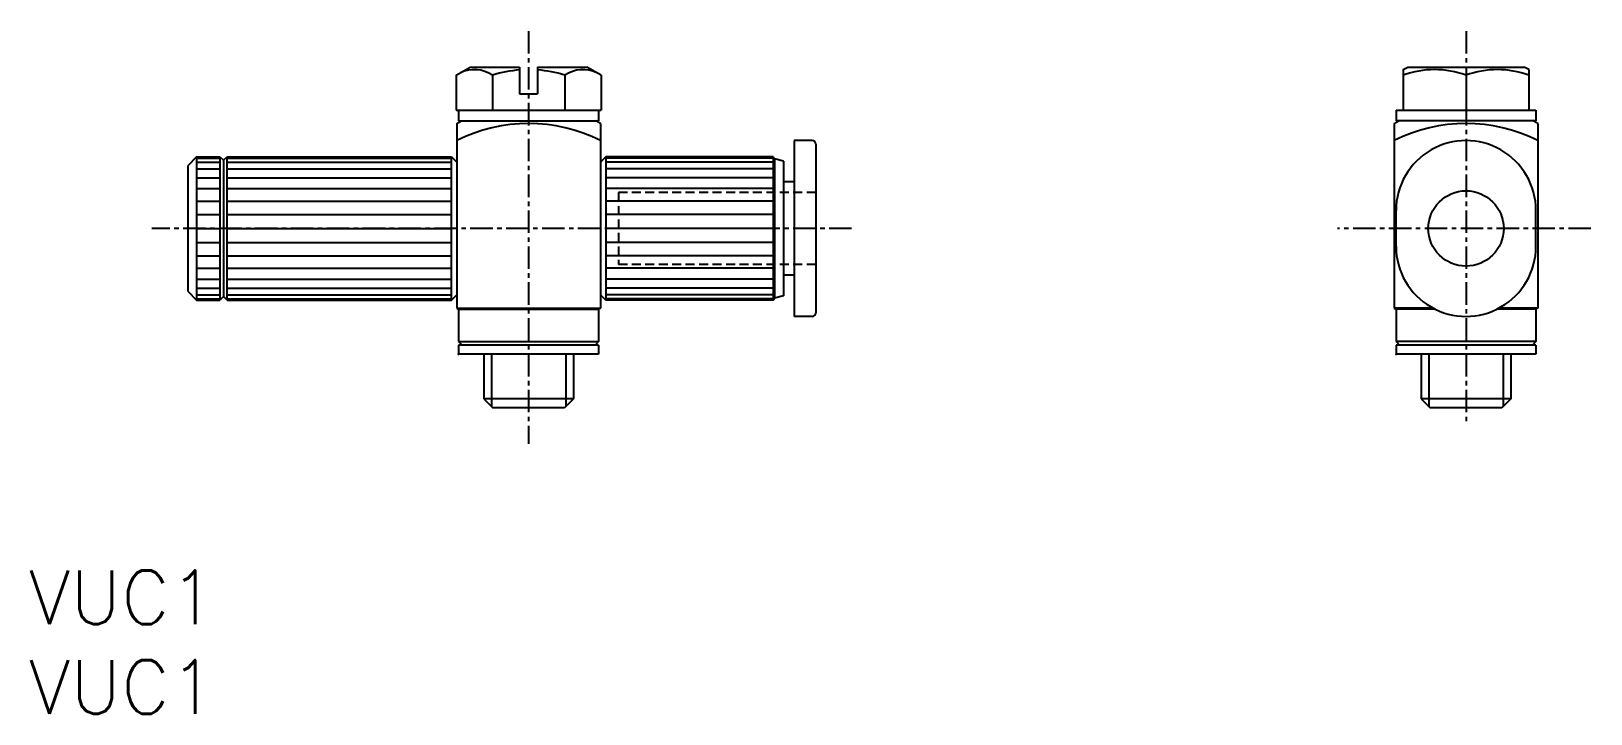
# Model space of a CAD drawing. Extents: x 0.1 to 87, y 0 to 38.1.
import ezdxf

# ---------------------------------------------------------------- set-up
doc = ezdxf.new("R2010")
doc.units = 0
doc.linetypes.add('CENTER', pattern=[2, 1.25, -0.25, 0.25, -0.25])
doc.linetypes.add('DASHED', pattern=[0.75, 0.5, -0.25])
doc.layers.get('0').update_dxf_attribs({"linetype": 'CONTINUOUS'})
doc.layers.add('CENTER', color=1, linetype='CENTER')
doc.styles.get("Standard").update_dxf_attribs({"font": 'txt.shx'})

# ---------------------------------------------------------------- blocks, each defined once
blk = doc.blocks.new('*U9')
at = {"color": 7, "linetype": 'CONTINUOUS'}
blk.add_text('VUC1', height=3, dxfattribs=at).set_placement((0, 0))
blk = doc.blocks.new('*U10')
at = {"color": 7, "linetype": 'CONTINUOUS'}
blk.add_text('VUC1', height=3, dxfattribs=at).set_placement((0, 5))

msp = doc.modelspace()

# ---------------------------------------------------------------- linework, layer by layer
at = {"color": 7, "linetype": 'CONTINUOUS'}
for p, q in [((23.808, 35.606), (24.599, 36.062)), ((24.599, 36.062), (27.349, 36.062)), ((27.349, 36.062), (27.349, 34.562)), ((28.349, 36.062), (28.349, 34.562)), ((28.349, 36.062), (31.099, 36.062)), ((31.891, 35.606), (31.099, 36.062)), ((76.584, 35.918), (76.834, 36.062)), ((76.584, 35.918), (76.584, 33.662)), ((76.834, 36.062), (83.334, 36.062)), ((83.584, 35.918), (83.334, 36.062)), ((83.584, 35.918), (83.584, 33.662)), ((23.808, 35.606), (23.808, 33.662)), ((25.828, 35.606), (25.828, 33.662)), ((29.87, 35.606), (29.87, 33.662)), ((31.891, 35.606), (31.891, 33.662)), ((80.084, 35.606), (80.084, 33.662)), ((27.349, 34.562), (28.349, 34.562)), ((23.808, 33.662), (31.891, 33.662)), ((23.849, 32.918), (24.099, 33.062)), ((23.949, 33.662), (23.949, 33.062)), ((23.949, 33.062), (31.749, 33.062)), ((31.849, 32.918), (31.599, 33.062)), ((31.749, 33.662), (31.749, 33.062)), ((76.084, 32.918), (76.334, 33.062)), ((76.184, 33.662), (83.984, 33.662)), ((76.184, 33.662), (76.184, 33.062)), ((83.984, 33.062), (76.184, 33.062)), ((84.084, 32.918), (83.834, 33.062)), ((83.984, 33.662), (83.984, 33.062)), ((23.849, 32.918), (23.849, 22.62)), ((31.849, 32.918), (31.849, 22.62)), ((76.084, 32.918), (76.084, 22.62)), ((84.084, 32.918), (84.084, 22.62)), ((42.649, 31.962), (42.649, 22.162)), ((43.649, 31.962), (42.649, 31.962)), ((43.849, 31.762), (43.849, 22.362)), ((9.349, 31.062), (8.849, 30.562)), ((8.849, 30.562), (8.849, 23.562)), ((9.349, 31.062), (10.649, 31.062)), ((9.349, 31.062), (9.349, 23.062)), ((9.349, 30.986), (10.649, 30.986)), ((9.349, 30.758), (10.649, 30.758)), ((10.649, 31.062), (10.849, 30.862)), ((10.649, 31.062), (10.649, 23.062)), ((10.849, 30.862), (11.049, 31.062)), ((10.849, 30.862), (10.849, 23.262)), ((11.049, 31.062), (23.549, 31.062)), ((11.049, 23.062), (11.049, 31.062)), ((11.049, 30.986), (23.549, 30.986)), ((11.049, 30.758), (23.549, 30.758)), ((23.549, 23.062), (23.549, 31.062)), ((23.549, 31.062), (23.849, 30.762)), ((32.149, 31.062), (31.849, 30.762)), ((41.482, 31.062), (32.149, 31.062)), ((32.149, 31.062), (32.149, 23.062)), ((41.482, 30.986), (32.149, 30.986)), ((41.482, 30.758), (32.149, 30.758)), ((41.482, 31.062), (41.482, 23.062)), ((41.482, 31.062), (41.549, 30.946)), ((42.049, 30.812), (41.549, 30.946)), ((41.549, 30.946), (41.549, 23.179)), ((42.049, 30.812), (42.049, 23.312)), ((9.349, 30.388), (10.649, 30.388)), ((9.349, 29.891), (10.649, 29.891)), ((11.049, 30.388), (23.549, 30.388)), ((11.049, 29.891), (23.549, 29.891)), ((41.482, 30.388), (32.149, 30.388)), ((41.482, 29.891), (32.149, 29.891)), ((42.649, 29.662), (42.049, 29.662)), ((9.349, 29.285), (10.649, 29.285)), ((11.049, 29.285), (23.549, 29.285)), ((41.482, 29.285), (32.149, 29.285)), ((9.349, 28.593), (10.649, 28.593)), ((9.349, 27.843), (10.649, 27.843)), ((11.049, 28.593), (23.549, 28.593)), ((11.049, 27.843), (23.549, 27.843)), ((41.482, 28.593), (32.149, 28.593)), ((41.482, 27.843), (32.149, 27.843)), ((76.184, 26.062), (76.184, 28.062)), ((83.984, 26.062), (83.984, 28.062)), ((9.349, 27.062), (10.649, 27.062)), ((11.049, 27.062), (23.549, 27.062)), ((41.482, 27.062), (32.149, 27.062)), ((9.349, 26.282), (10.649, 26.282)), ((11.049, 26.282), (23.549, 26.282)), ((41.482, 26.282), (32.149, 26.282)), ((9.349, 25.532), (10.649, 25.532)), ((11.049, 25.532), (23.549, 25.532)), ((41.482, 25.532), (32.149, 25.532)), ((9.349, 24.84), (10.649, 24.84)), ((11.049, 24.84), (23.549, 24.84)), ((41.482, 24.84), (32.149, 24.84)), ((42.649, 24.462), (42.049, 24.462)), ((8.849, 23.562), (9.349, 23.062)), ((9.349, 24.234), (10.649, 24.234)), ((9.349, 23.737), (10.649, 23.737)), ((11.049, 24.234), (23.549, 24.234)), ((11.049, 23.737), (23.549, 23.737)), ((41.482, 24.234), (32.149, 24.234)), ((41.482, 23.737), (32.149, 23.737)), ((9.349, 23.367), (10.649, 23.367)), ((9.349, 23.139), (10.649, 23.139)), ((9.349, 23.062), (10.649, 23.062)), ((10.849, 23.262), (10.649, 23.062)), ((11.049, 23.062), (10.849, 23.262)), ((11.049, 23.367), (23.549, 23.367)), ((11.049, 23.139), (23.549, 23.139)), ((11.049, 23.062), (23.549, 23.062)), ((23.549, 23.062), (23.849, 23.362)), ((23.849, 22.62), (31.849, 22.62)), ((23.849, 22.62), (23.949, 22.562)), ((31.849, 22.62), (31.749, 22.562)), ((32.149, 23.062), (31.849, 23.362)), ((41.482, 23.367), (32.149, 23.367)), ((41.482, 23.139), (32.149, 23.139)), ((41.482, 23.062), (32.149, 23.062)), ((41.482, 23.062), (41.549, 23.179)), ((42.049, 23.312), (41.549, 23.179)), ((76.084, 22.62), (76.184, 22.562)), ((78.251, 22.62), (76.084, 22.62)), ((84.084, 22.62), (81.918, 22.62)), ((84.084, 22.62), (83.984, 22.562)), ((23.949, 22.562), (23.949, 20.762)), ((23.949, 22.562), (31.749, 22.562)), ((31.749, 22.562), (31.749, 20.762)), ((43.649, 22.162), (42.649, 22.162)), ((76.184, 22.562), (76.184, 20.762)), ((78.364, 22.562), (76.184, 22.562)), ((83.984, 22.562), (81.805, 22.562)), ((83.984, 22.562), (83.984, 20.762)), ((23.949, 20.762), (24.149, 20.562)), ((23.949, 20.762), (31.749, 20.762)), ((31.749, 20.562), (23.949, 20.562)), ((23.949, 20.562), (23.949, 20.062)), ((31.749, 20.062), (23.949, 20.062)), ((30.349, 20.062), (25.349, 20.062)), ((25.349, 20.062), (25.349, 17.562)), ((25.782, 20.062), (25.782, 17.129)), ((29.916, 20.062), (29.916, 17.129)), ((30.349, 20.062), (30.349, 17.562)), ((31.749, 20.762), (31.549, 20.562)), ((31.749, 20.562), (31.749, 20.062)), ((76.184, 20.762), (76.384, 20.562)), ((83.984, 20.762), (76.184, 20.762)), ((83.984, 20.562), (76.184, 20.562)), ((76.184, 20.562), (76.184, 20.062)), ((83.984, 20.062), (76.184, 20.062)), ((82.584, 20.062), (77.584, 20.062)), ((77.584, 20.062), (77.584, 17.562)), ((78.017, 20.062), (78.017, 17.129)), ((82.151, 20.062), (82.151, 17.129)), ((82.584, 20.062), (82.584, 17.562)), ((83.984, 20.762), (83.784, 20.562)), ((83.984, 20.562), (83.984, 20.062)), ((30.349, 17.562), (25.349, 17.562)), ((25.349, 17.562), (25.849, 17.062)), ((30.349, 17.562), (29.849, 17.062)), ((82.584, 17.562), (77.584, 17.562)), ((77.584, 17.562), (78.084, 17.062)), ((82.584, 17.562), (82.084, 17.062)), ((29.849, 17.062), (25.849, 17.062)), ((82.084, 17.062), (78.084, 17.062))]:
    msp.add_line(p, q, dxfattribs=at)
at = {"color": 3, "linetype": 'DASHED'}
for p, q in [((43.849, 29.062), (32.849, 29.062)), ((32.849, 29.062), (32.849, 25.062)), ((43.849, 25.062), (32.849, 25.062))]:
    msp.add_line(p, q, dxfattribs=at)
at = {"color": 7, "linetype": 'CONTINUOUS'}
msp.add_circle((80.084, 27.062), 2.1, dxfattribs=at)
for centre, radius, start, end in [((24.818, 34.129), 1.789, 55.61576, 115.61574), ((27.849, 29.231), 6.687, 94.28787, 107.58795), ((27.849, 29.231), 6.687, 72.41205, 85.71213), ((30.88, 34.129), 1.789, 64.38424, 124.38424), ((78.334, 30.864), 5.055, 69.74384, 110.25616), ((81.834, 30.864), 5.055, 69.74384, 110.25616), ((27.849, 24.077), 8.841, 63.10105, 116.89895), ((80.084, 24.077), 8.841, 63.10105, 116.89895), ((43.649, 31.762), 0.2, 0, 90), ((80.084, 28.062), 3.9, 359.99999, 180), ((80.084, 26.062), 3.9, 180, 0.00001), ((43.649, 22.362), 0.2, 270, 0)]:
    msp.add_arc(centre, radius, start, end, dxfattribs=at)
for p in [(23.949, 20.062), (76.184, 20.062)]:
    msp.add_point(p, dxfattribs=at)
at = {"layer": 'CENTER', "color": 1, "linetype": 'CENTER'}
for p, q in [((27.849, 38.062), (27.849, 15.062)), ((80.084, 38.062), (80.084, 16.215)), ((45.849, 27.062), (6.849, 27.062)), ((87.039, 27.062), (72.92, 27.062))]:
    msp.add_line(p, q, dxfattribs=at)

# ---------------------------------------------------------------- block references
at = {"color": 7, "linetype": 'CONTINUOUS'}
for name in ['*U10', '*U9']:
    msp.add_blockref(name, (0, 0), dxfattribs=at)

doc.saveas('drawing.dxf')
